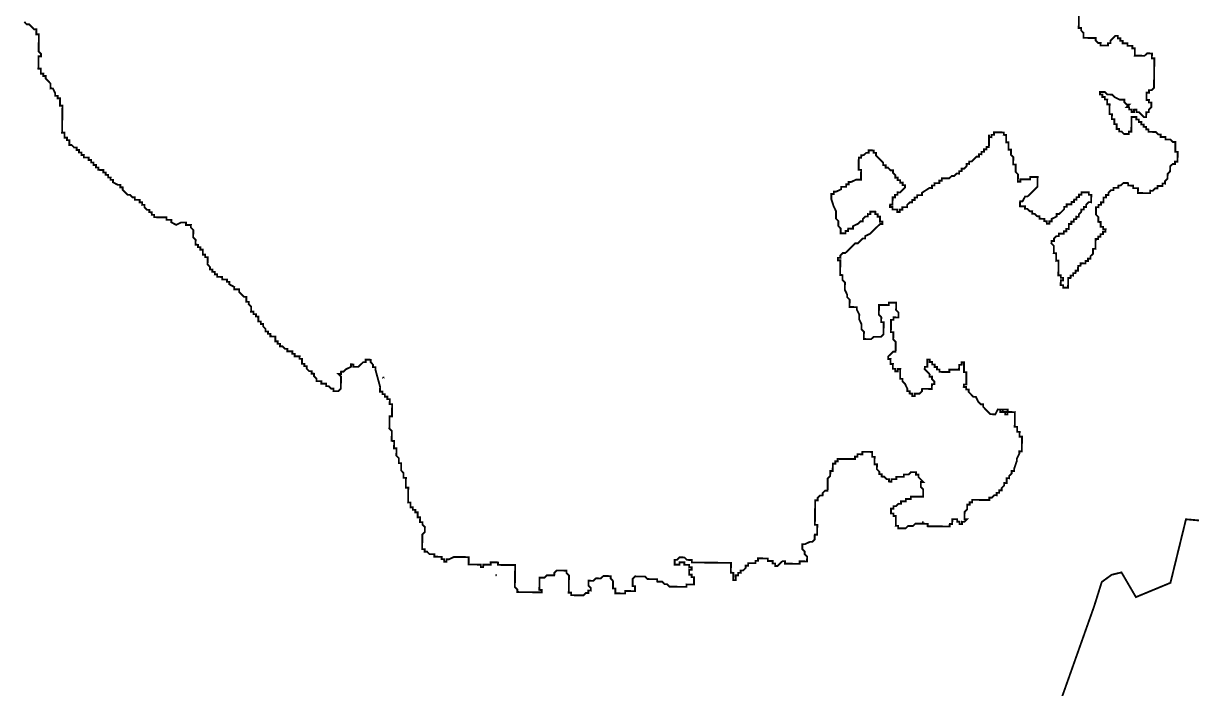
# Model space of a CAD drawing. Header units: metres. Extents: x 257673 to 289848, y 2129691 to 2228029.
# Drawn here: x 268855 to 270750, y 2142571 to 2143651 of the extents above; entities that cross this region are included whole.
import ezdxf

# ---------------------------------------------------------------- set-up
doc = ezdxf.new("R2010")
doc.units = ezdxf.units.M
doc.header["$MEASUREMENT"] = 0
doc.layers.add('HAZARDS LINE', color=1, linetype='Continuous')

msp = doc.modelspace()

# ---------------------------------------------------------------- linework, layer by layer
at = {"layer": 'HAZARDS LINE', "lineweight": 18}
for points in [[(268856.6, 2143653.5, 2.98, 2.98, 0), (268860.5, 2143649.5, 2.98, 2.98, 0), (268864.5, 2143649.5, 2.98, 2.98, 0), (268872.4, 2143641.4, 2.98, 2.98, 0), (268876.3, 2143641.4, 2.98, 2.98, 0), (268876.2, 2143633.4, 2.98, 2.98, 0), (268880.2, 2143633.3, 2.98, 2.98, 0), (268879.9, 2143605.5, 2.98, 2.98, 0), (268883.8, 2143601.5, 2.98, 2.98, 0), (268883.7, 2143597.5, 2.98, 2.98, 0), (268879.8, 2143597.5, 2.98, 2.98, 0), (268879.5, 2143577.7, 2.98, 2.98, 0), (268883.5, 2143577.6, 2.98, 2.98, 0), (268883.4, 2143569.6, 2.98, 2.98, 0), (268887.4, 2143569.6, 2.98, 2.98, 0), (268887.3, 2143565.6, 2.98, 2.98, 0), (268891.3, 2143565.6, 2.98, 2.98, 0), (268891.2, 2143561.6, 2.98, 2.98, 0), (268895.2, 2143557.6, 2.98, 2.98, 0), (268899.1, 2143553.5, 2.98, 2.98, 0), (268899, 2143545.6, 2.98, 2.98, 0), (268903, 2143545.5, 2.98, 2.98, 0), (268906.8, 2143537.5, 2.98, 2.98, 0), (268906.8, 2143533.5, 2.98, 2.98, 0), (268910.8, 2143533.5, 2.98, 2.98, 0), (268910.7, 2143529.5, 2.98, 2.98, 0), (268914.7, 2143529.5, 2.98, 2.98, 0), (268914.5, 2143517.5, 2.98, 2.98, 0), (268918.5, 2143517.5, 2.98, 2.98, 0), (268917.9, 2143473.7, 2.98, 2.98, 0), (268921.9, 2143473.7, 2.98, 2.98, 0), (268921.8, 2143465.7, 2.98, 2.98, 0), (268925.8, 2143465.7, 2.98, 2.98, 0), (268925.8, 2143461.7, 2.98, 2.98, 0), (268929.7, 2143461.6, 2.98, 2.98, 0), (268929.6, 2143453.7, 2.98, 2.98, 0), (268933.6, 2143453.6, 2.98, 2.98, 0), (268937.5, 2143449.6, 2.98, 2.98, 0), (268941.5, 2143449.5, 2.98, 2.98, 0), (268941.5, 2143445.6, 2.98, 2.98, 0), (268945.4, 2143445.5, 2.98, 2.98, 0), (268945.4, 2143441.5, 2.98, 2.98, 0), (268949.4, 2143441.5, 2.98, 2.98, 0), (268949.3, 2143437.5, 2.98, 2.98, 0), (268953.3, 2143437.4, 2.98, 2.98, 0), (268953.2, 2143433.5, 2.98, 2.98, 0), (268961.2, 2143433.4, 2.98, 2.98, 0), (268961.1, 2143429.4, 2.98, 2.98, 0), (268965.1, 2143429.3, 2.98, 2.98, 0), (268965.1, 2143425.4, 2.98, 2.98, 0), (268969, 2143425.3, 2.98, 2.98, 0), (268969, 2143421.3, 2.98, 2.98, 0), (268973, 2143421.3, 2.98, 2.98, 0), (268972.9, 2143417.3, 2.98, 2.98, 0), (268976.9, 2143417.3, 2.98, 2.98, 0), (268976.8, 2143413.3, 2.98, 2.98, 0), (268984.8, 2143413.2, 2.98, 2.98, 0), (268984.8, 2143409.2, 2.98, 2.98, 0), (268988.7, 2143409.1, 2.98, 2.98, 0), (268988.7, 2143405.2, 2.98, 2.98, 0), (268992.7, 2143405.1, 2.98, 2.98, 0), (268992.6, 2143401.1, 2.98, 2.98, 0), (268996.6, 2143401.1, 2.98, 2.98, 0), (268996.5, 2143397.1, 2.98, 2.98, 0), (269000.5, 2143397.1, 2.98, 2.98, 0), (269000.5, 2143393.1, 2.98, 2.98, 0), (269008.4, 2143389, 2.98, 2.98, 0), (269012.3, 2143388.9, 2.98, 2.98, 0), (269012.3, 2143385, 2.98, 2.98, 0), (269016.3, 2143384.9, 2.98, 2.98, 0), (269016.2, 2143380.9, 2.98, 2.98, 0), (269020.1, 2143376.9, 2.98, 2.98, 0), (269024.1, 2143372.9, 2.98, 2.98, 0), (269028, 2143372.8, 2.98, 2.98, 0), (269032, 2143368.8, 2.98, 2.98, 0), (269036, 2143368.8, 2.98, 2.98, 0), (269035.9, 2143364.8, 2.98, 2.98, 0), (269043.9, 2143364.7, 2.98, 2.98, 0), (269043.8, 2143360.7, 2.98, 2.98, 0), (269047.8, 2143360.6, 2.98, 2.98, 0), (269047.7, 2143356.7, 2.98, 2.98, 0), (269051.7, 2143356.6, 2.98, 2.98, 0), (269051.7, 2143352.6, 2.98, 2.98, 0), (269055.6, 2143348.6, 2.98, 2.98, 0), (269059.6, 2143348.6, 2.98, 2.98, 0), (269059.5, 2143344.6, 2.98, 2.98, 0), (269063.5, 2143344.5, 2.98, 2.98, 0), (269063.4, 2143340.5, 2.98, 2.98, 0), (269067.4, 2143340.5, 2.98, 2.98, 0), (269067.4, 2143336.5, 2.98, 2.98, 0), (269087.3, 2143336.3, 2.98, 2.98, 0), (269087.2, 2143332.3, 2.98, 2.98, 0), (269095.2, 2143332.2, 2.98, 2.98, 0), (269095.1, 2143328.2, 2.98, 2.98, 0), (269103, 2143324.1, 2.98, 2.98, 0), (269111, 2143328, 2.98, 2.98, 0), (269119, 2143327.9, 2.98, 2.98, 0), (269118.9, 2143323.9, 2.98, 2.98, 0), (269126.9, 2143323.8, 2.98, 2.98, 0), (269126.8, 2143319.8, 2.98, 2.98, 0), (269130.8, 2143315.8, 2.98, 2.98, 0), (269130.6, 2143303.9, 2.98, 2.98, 0), (269134.5, 2143299.8, 2.98, 2.98, 0), (269134.4, 2143291.9, 2.98, 2.98, 0), (269138.4, 2143291.8, 2.98, 2.98, 0), (269138.3, 2143287.9, 2.98, 2.98, 0), (269142.3, 2143287.8, 2.98, 2.98, 0), (269142.3, 2143283.8, 2.98, 2.98, 0), (269146.3, 2143283.8, 2.98, 2.98, 0), (269146.2, 2143275.8, 2.98, 2.98, 0), (269150.1, 2143275.8, 2.98, 2.98, 0), (269150.1, 2143271.8, 2.98, 2.98, 0), (269154.1, 2143271.7, 2.98, 2.98, 0), (269153.9, 2143259.8, 2.98, 2.98, 0), (269157.8, 2143255.8, 2.98, 2.98, 0), (269157.8, 2143251.8, 2.98, 2.98, 0), (269161.8, 2143251.8, 2.98, 2.98, 0), (269161.7, 2143247.8, 2.98, 2.98, 0), (269165.7, 2143247.7, 2.98, 2.98, 0), (269165.6, 2143243.7, 2.98, 2.98, 0), (269169.6, 2143243.7, 2.98, 2.98, 0), (269169.6, 2143239.7, 2.98, 2.98, 0), (269177.5, 2143239.6, 2.98, 2.98, 0), (269177.5, 2143235.6, 2.98, 2.98, 0), (269185.4, 2143235.5, 2.98, 2.98, 0), (269185.4, 2143231.6, 2.98, 2.98, 0), (269189.3, 2143231.5, 2.98, 2.98, 0), (269189.3, 2143227.5, 2.98, 2.98, 0), (269197.2, 2143223.4, 2.98, 2.98, 0), (269197.1, 2143219.5, 2.98, 2.98, 0), (269205.1, 2143219.4, 2.98, 2.98, 0), (269205.1, 2143215.4, 2.98, 2.98, 0), (269209, 2143211.4, 2.98, 2.98, 0), (269212.9, 2143207.3, 2.98, 2.98, 0), (269216.9, 2143207.3, 2.98, 2.98, 0), (269216.8, 2143199.3, 2.98, 2.98, 0), (269220.8, 2143199.3, 2.98, 2.98, 0), (269220.7, 2143195.3, 2.98, 2.98, 0), (269224.6, 2143191.3, 2.98, 2.98, 0), (269224.5, 2143183.3, 2.98, 2.98, 0), (269228.5, 2143183.3, 2.98, 2.98, 0), (269228.5, 2143179.3, 2.98, 2.98, 0), (269232.4, 2143179.2, 2.98, 2.98, 0), (269232.4, 2143175.3, 2.98, 2.98, 0), (269236.4, 2143175.2, 2.98, 2.98, 0), (269236.3, 2143167.2, 2.98, 2.98, 0), (269240.2, 2143167.2, 2.98, 2.98, 0), (269240.2, 2143163.2, 2.98, 2.98, 0), (269244.2, 2143163.2, 2.98, 2.98, 0), (269244.1, 2143159.2, 2.98, 2.98, 0), (269248, 2143155.2, 2.98, 2.98, 0), (269248, 2143151.2, 2.98, 2.98, 0), (269252, 2143151.1, 2.98, 2.98, 0), (269251.9, 2143147.2, 2.98, 2.98, 0), (269255.9, 2143147.1, 2.98, 2.98, 0), (269255.8, 2143143.1, 2.98, 2.98, 0), (269263.8, 2143143, 2.98, 2.98, 0), (269263.7, 2143135.1, 2.98, 2.98, 0), (269267.7, 2143135, 2.98, 2.98, 0), (269267.6, 2143131, 2.98, 2.98, 0), (269271.6, 2143131, 2.98, 2.98, 0), (269271.5, 2143127, 2.98, 2.98, 0), (269275.5, 2143127, 2.98, 2.98, 0), (269279.5, 2143122.9, 2.98, 2.98, 0), (269283.4, 2143122.9, 2.98, 2.98, 0), (269283.4, 2143118.9, 2.98, 2.98, 0), (269291.3, 2143118.8, 2.98, 2.98, 0), (269291.3, 2143114.8, 2.98, 2.98, 0), (269295.3, 2143114.8, 2.98, 2.98, 0), (269295.2, 2143110.8, 2.98, 2.98, 0), (269303.2, 2143110.7, 2.98, 2.98, 0), (269303.1, 2143106.7, 2.98, 2.98, 0), (269307.1, 2143106.7, 2.98, 2.98, 0), (269307, 2143098.7, 2.98, 2.98, 0), (269311, 2143098.6, 2.98, 2.98, 0), (269310.9, 2143094.7, 2.98, 2.98, 0), (269314.9, 2143094.6, 2.98, 2.98, 0), (269314.8, 2143090.6, 2.98, 2.98, 0), (269318.8, 2143086.6, 2.98, 2.98, 0), (269322.7, 2143086.6, 2.98, 2.98, 0), (269322.7, 2143082.6, 2.98, 2.98, 0), (269326.7, 2143082.5, 2.98, 2.98, 0), (269326.6, 2143078.6, 2.98, 2.98, 0), (269330.5, 2143074.5, 2.98, 2.98, 0), (269330.5, 2143070.5, 2.98, 2.98, 0), (269338.5, 2143070.4, 2.98, 2.98, 0), (269338.4, 2143066.5, 2.98, 2.98, 0), (269346.4, 2143066.4, 2.98, 2.98, 0), (269346.3, 2143062.4, 2.98, 2.98, 0), (269350.3, 2143062.3, 2.98, 2.98, 0), (269354.2, 2143058.3, 2.98, 2.98, 0), (269358.2, 2143058.3, 2.98, 2.98, 0), (269358.1, 2143054.3, 2.98, 2.98, 0), (269366.1, 2143054.2, 2.98, 2.98, 0), (269370.1, 2143058.1, 2.98, 2.98, 0), (269370.4, 2143078, 2.98, 2.98, 0), (269366.4, 2143082, 2.98, 2.98, 0), (269370.4, 2143082, 2.98, 2.98, 0), (269370.5, 2143086, 2.98, 2.98, 0), (269374.5, 2143085.9, 2.98, 2.98, 0), (269378.5, 2143089.8, 2.98, 2.98, 0), (269386.5, 2143093.7, 2.98, 2.98, 0), (269386.5, 2143097.7, 2.98, 2.98, 0), (269390.5, 2143097.6, 2.98, 2.98, 0), (269390.5, 2143093.7, 2.98, 2.98, 0), (269398.4, 2143093.6, 2.98, 2.98, 0), (269406.5, 2143101.4, 2.98, 2.98, 0), (269410.5, 2143101.4, 2.98, 2.98, 0), (269410.5, 2143105.3, 2.98, 2.98, 0), (269418.5, 2143105.2, 2.98, 2.98, 0), (269418.4, 2143101.3, 2.98, 2.98, 0), (269422.3, 2143097.2, 2.98, 2.98, 0), (269422.3, 2143093.2, 2.98, 2.98, 0), (269426.3, 2143093.2, 2.98, 2.98, 0), (269426.2, 2143089.2, 2.98, 2.98, 0), (269433.8, 2143061.3, 2.98, 2.98, 0), (269433.7, 2143053.3, 2.98, 2.98, 0), (269437.7, 2143053.3, 2.98, 2.98, 0), (269437.6, 2143049.3, 2.98, 2.98, 0), (269441.6, 2143049.2, 2.98, 2.98, 0), (269441.6, 2143045.3, 2.98, 2.98, 0), (269445.5, 2143045.2, 2.98, 2.98, 0), (269445.5, 2143041.2, 2.98, 2.98, 0), (269449.5, 2143041.2, 2.98, 2.98, 0), (269449.4, 2143033.2, 2.98, 2.98, 0), (269453.3, 2143033.2, 2.98, 2.98, 0), (269453.1, 2143013.3, 2.98, 2.98, 0), (269449.1, 2143013.3, 2.98, 2.98, 0), (269448.9, 2142993.4, 2.98, 2.98, 0), (269452.8, 2142989.4, 2.98, 2.98, 0), (269452.6, 2142973.5, 2.98, 2.98, 0), (269456.6, 2142973.4, 2.98, 2.98, 0), (269456.4, 2142961.5, 2.98, 2.98, 0), (269460.4, 2142961.5, 2.98, 2.98, 0), (269460.2, 2142949.5, 2.98, 2.98, 0), (269464.2, 2142945.5, 2.98, 2.98, 0), (269464.1, 2142937.5, 2.98, 2.98, 0), (269468, 2142937.5, 2.98, 2.98, 0), (269467.9, 2142925.6, 2.98, 2.98, 0), (269471.8, 2142921.5, 2.98, 2.98, 0), (269471.7, 2142913.6, 2.98, 2.98, 0), (269475.7, 2142913.5, 2.98, 2.98, 0), (269475.5, 2142897.6, 2.98, 2.98, 0), (269479.5, 2142897.6, 2.98, 2.98, 0), (269479.2, 2142873.7, 2.98, 2.98, 0), (269483.1, 2142873.6, 2.98, 2.98, 0), (269483, 2142865.7, 2.98, 2.98, 0), (269487, 2142865.6, 2.98, 2.98, 0), (269487, 2142861.6, 2.98, 2.98, 0), (269490.9, 2142861.6, 2.98, 2.98, 0), (269490.9, 2142857.6, 2.98, 2.98, 0), (269494.9, 2142857.6, 2.98, 2.98, 0), (269494.8, 2142849.6, 2.98, 2.98, 0), (269498.7, 2142849.6, 2.98, 2.98, 0), (269498.6, 2142841.6, 2.98, 2.98, 0), (269502.6, 2142841.6, 2.98, 2.98, 0), (269502.6, 2142837.6, 2.98, 2.98, 0), (269506.5, 2142833.5, 2.98, 2.98, 0), (269506.4, 2142825.6, 2.98, 2.98, 0), (269502.4, 2142821.7, 2.98, 2.98, 0), (269502, 2142797.8, 2.98, 2.98, 0), (269506, 2142797.7, 2.98, 2.98, 0), (269506, 2142793.8, 2.98, 2.98, 0), (269510, 2142793.7, 2.98, 2.98, 0), (269513.9, 2142789.7, 2.98, 2.98, 0), (269521.8, 2142789.6, 2.98, 2.98, 0), (269521.8, 2142785.6, 2.98, 2.98, 0), (269533.7, 2142785.4, 2.98, 2.98, 0), (269533.7, 2142781.5, 2.98, 2.98, 0), (269537.6, 2142781.4, 2.98, 2.98, 0), (269537.6, 2142777.4, 2.98, 2.98, 0), (269541.6, 2142777.4, 2.98, 2.98, 0), (269541.6, 2142781.4, 2.98, 2.98, 0), (269545.6, 2142781.3, 2.98, 2.98, 0), (269553.6, 2142785.2, 2.98, 2.98, 0), (269577.5, 2142784.9, 2.98, 2.98, 0), (269577.3, 2142773, 2.98, 2.98, 0), (269597.2, 2142772.7, 2.98, 2.98, 0), (269597.2, 2142768.7, 2.98, 2.98, 0), (269601.1, 2142768.7, 2.98, 2.98, 0), (269601.2, 2142772.6, 2.98, 2.98, 0), (269613.1, 2142772.5, 2.98, 2.98, 0), (269613.2, 2142776.5, 2.98, 2.98, 0), (269625.1, 2142776.3, 2.98, 2.98, 0), (269625, 2142772.3, 2.98, 2.98, 0), (269652.9, 2142772, 2.98, 2.98, 0), (269652.4, 2142736.2, 2.98, 2.98, 0), (269656.4, 2142732.2, 2.98, 2.98, 0), (269656.3, 2142728.2, 2.98, 2.98, 0), (269696.1, 2142727.7, 2.98, 2.98, 0), (269696.1, 2142731.6, 2.98, 2.98, 0), (269692.2, 2142731.7, 2.98, 2.98, 0), (269692.4, 2142751.6, 2.98, 2.98, 0), (269700.4, 2142751.5, 2.98, 2.98, 0), (269704.4, 2142755.4, 2.98, 2.98, 0), (269716.3, 2142755.3, 2.98, 2.98, 0), (269716.4, 2142759.2, 2.98, 2.98, 0), (269720.4, 2142763.2, 2.98, 2.98, 0), (269736.3, 2142763, 2.98, 2.98, 0), (269736.3, 2142759, 2.98, 2.98, 0), (269740.2, 2142755, 2.98, 2.98, 0), (269739.8, 2142727.1, 2.98, 2.98, 0), (269743.8, 2142727.1, 2.98, 2.98, 0), (269743.8, 2142723.1, 2.98, 2.98, 0), (269763.6, 2142722.8, 2.98, 2.98, 0), (269767.7, 2142726.8, 2.98, 2.98, 0), (269771.7, 2142726.7, 2.98, 2.98, 0), (269771.7, 2142730.7, 2.98, 2.98, 0), (269775.7, 2142730.6, 2.98, 2.98, 0), (269775.7, 2142734.6, 2.98, 2.98, 0), (269771.8, 2142738.6, 2.98, 2.98, 0), (269771.9, 2142746.6, 2.98, 2.98, 0), (269779.9, 2142746.5, 2.98, 2.98, 0), (269783.9, 2142750.4, 2.98, 2.98, 0), (269791.8, 2142750.3, 2.98, 2.98, 0), (269795.9, 2142754.2, 2.98, 2.98, 0), (269807.8, 2142754.1, 2.98, 2.98, 0), (269807.8, 2142750.1, 2.98, 2.98, 0), (269811.7, 2142746.1, 2.98, 2.98, 0), (269811.5, 2142734.1, 2.98, 2.98, 0), (269815.5, 2142734.1, 2.98, 2.98, 0), (269815.4, 2142726.1, 2.98, 2.98, 0), (269831.3, 2142725.9, 2.98, 2.98, 0), (269831.4, 2142729.9, 2.98, 2.98, 0), (269847.3, 2142729.7, 2.98, 2.98, 0), (269847.4, 2142737.7, 2.98, 2.98, 0), (269843.4, 2142737.7, 2.98, 2.98, 0), (269843.6, 2142749.7, 2.98, 2.98, 0), (269847.6, 2142753.6, 2.98, 2.98, 0), (269863.5, 2142753.4, 2.98, 2.98, 0), (269867.4, 2142749.3, 2.98, 2.98, 0), (269883.3, 2142749.1, 2.98, 2.98, 0), (269883.3, 2142745.2, 2.98, 2.98, 0), (269891.2, 2142745.1, 2.98, 2.98, 0), (269895.2, 2142741, 2.98, 2.98, 0), (269899.1, 2142741, 2.98, 2.98, 0), (269903.1, 2142737, 2.98, 2.98, 0), (269930.9, 2142736.6, 2.98, 2.98, 0), (269931, 2142740.6, 2.98, 2.98, 0), (269942.9, 2142740.4, 2.98, 2.98, 0), (269943, 2142752.4, 2.98, 2.98, 0), (269939.1, 2142752.4, 2.98, 2.98, 0), (269939.1, 2142756.4, 2.98, 2.98, 0), (269935.1, 2142756.4, 2.98, 2.98, 0), (269935.2, 2142764.4, 2.98, 2.98, 0), (269939.2, 2142764.3, 2.98, 2.98, 0), (269939.3, 2142768.3, 2.98, 2.98, 0), (269935.3, 2142768.4, 2.98, 2.98, 0), (269935.3, 2142772.4, 2.98, 2.98, 0), (269927.4, 2142772.5, 2.98, 2.98, 0), (269927.4, 2142776.4, 2.98, 2.98, 0), (269919.5, 2142776.5, 2.98, 2.98, 0), (269919.4, 2142772.6, 2.98, 2.98, 0), (269911.5, 2142772.7, 2.98, 2.98, 0), (269911.6, 2142780.6, 2.98, 2.98, 0), (269915.6, 2142780.6, 2.98, 2.98, 0), (269919.6, 2142784.5, 2.98, 2.98, 0), (269927.5, 2142784.4, 2.98, 2.98, 0), (269931.5, 2142780.4, 2.98, 2.98, 0), (269939.4, 2142780.3, 2.98, 2.98, 0), (269939.4, 2142776.3, 2.98, 2.98, 0), (270003, 2142775.5, 2.98, 2.98, 0), (270002.8, 2142759.6, 2.98, 2.98, 0), (270006.8, 2142759.5, 2.98, 2.98, 0), (270006.6, 2142747.6, 2.98, 2.98, 0), (270010.6, 2142747.5, 2.98, 2.98, 0), (270010.7, 2142755.5, 2.98, 2.98, 0), (270014.7, 2142755.4, 2.98, 2.98, 0), (270014.7, 2142759.4, 2.98, 2.98, 0), (270018.7, 2142759.3, 2.98, 2.98, 0), (270018.8, 2142763.3, 2.98, 2.98, 0), (270022.8, 2142763.3, 2.98, 2.98, 0), (270026.8, 2142767.2, 2.98, 2.98, 0), (270026.8, 2142771.2, 2.98, 2.98, 0), (270030.8, 2142771.1, 2.98, 2.98, 0), (270030.9, 2142775.1, 2.98, 2.98, 0), (270042.8, 2142775, 2.98, 2.98, 0), (270042.8, 2142778.9, 2.98, 2.98, 0), (270046.8, 2142778.9, 2.98, 2.98, 0), (270046.9, 2142782.9, 2.98, 2.98, 0), (270062.8, 2142782.7, 2.98, 2.98, 0), (270062.7, 2142778.7, 2.98, 2.98, 0), (270070.7, 2142778.6, 2.98, 2.98, 0), (270070.6, 2142774.6, 2.98, 2.98, 0), (270074.6, 2142774.5, 2.98, 2.98, 0), (270074.6, 2142770.6, 2.98, 2.98, 0), (270078.5, 2142770.5, 2.98, 2.98, 0), (270086.6, 2142778.4, 2.98, 2.98, 0), (270090.6, 2142778.3, 2.98, 2.98, 0), (270090.5, 2142774.3, 2.98, 2.98, 0), (270114.4, 2142774, 2.98, 2.98, 0), (270114.4, 2142778, 2.98, 2.98, 0), (270126.4, 2142777.9, 2.98, 2.98, 0), (270126.5, 2142785.8, 2.98, 2.98, 0), (270122.5, 2142789.8, 2.98, 2.98, 0), (270122.6, 2142793.8, 2.98, 2.98, 0), (270118.7, 2142797.9, 2.98, 2.98, 0), (270118.8, 2142805.8, 2.98, 2.98, 0), (270122.7, 2142805.8, 2.98, 2.98, 0), (270130.8, 2142809.6, 2.98, 2.98, 0), (270134.7, 2142809.6, 2.98, 2.98, 0), (270138.8, 2142813.5, 2.98, 2.98, 0), (270138.9, 2142821.5, 2.98, 2.98, 0), (270142.8, 2142821.4, 2.98, 2.98, 0), (270143, 2142837.3, 2.98, 2.98, 0), (270139.1, 2142837.4, 2.98, 2.98, 0), (270139.6, 2142877.2, 2.98, 2.98, 0), (270143.6, 2142877.1, 2.98, 2.98, 0), (270143.6, 2142881.1, 2.98, 2.98, 0), (270147.6, 2142885, 2.98, 2.98, 0), (270151.6, 2142885, 2.98, 2.98, 0), (270151.7, 2142888.9, 2.98, 2.98, 0), (270155.7, 2142892.9, 2.98, 2.98, 0), (270159.7, 2142892.8, 2.98, 2.98, 0), (270159.9, 2142912.7, 2.98, 2.98, 0), (270164, 2142916.6, 2.98, 2.98, 0), (270164.1, 2142924.6, 2.98, 2.98, 0), (270168, 2142924.5, 2.98, 2.98, 0), (270168.2, 2142936.5, 2.98, 2.98, 0), (270172.2, 2142936.4, 2.98, 2.98, 0), (270172.2, 2142940.4, 2.98, 2.98, 0), (270176.2, 2142940.4, 2.98, 2.98, 0), (270176.2, 2142944.3, 2.98, 2.98, 0), (270204.1, 2142944, 2.98, 2.98, 0), (270204.1, 2142948, 2.98, 2.98, 0), (270208.1, 2142947.9, 2.98, 2.98, 0), (270208.2, 2142951.9, 2.98, 2.98, 0), (270216.1, 2142951.8, 2.98, 2.98, 0), (270216.2, 2142955.8, 2.98, 2.98, 0), (270232.1, 2142955.6, 2.98, 2.98, 0), (270232, 2142947.6, 2.98, 2.98, 0), (270236, 2142947.6, 2.98, 2.98, 0), (270235.8, 2142935.6, 2.98, 2.98, 0), (270239.8, 2142935.6, 2.98, 2.98, 0), (270239.7, 2142927.6, 2.98, 2.98, 0), (270243.6, 2142923.6, 2.98, 2.98, 0), (270243.6, 2142919.6, 2.98, 2.98, 0), (270247.5, 2142919.6, 2.98, 2.98, 0), (270247.5, 2142915.6, 2.98, 2.98, 0), (270251.5, 2142915.5, 2.98, 2.98, 0), (270255.4, 2142911.5, 2.98, 2.98, 0), (270259.4, 2142911.4, 2.98, 2.98, 0), (270259.3, 2142907.5, 2.98, 2.98, 0), (270263.3, 2142907.4, 2.98, 2.98, 0), (270263.3, 2142911.4, 2.98, 2.98, 0), (270271.3, 2142911.3, 2.98, 2.98, 0), (270271.3, 2142915.3, 2.98, 2.98, 0), (270283.3, 2142915.1, 2.98, 2.98, 0), (270283.3, 2142919.1, 2.98, 2.98, 0), (270291.3, 2142919, 2.98, 2.98, 0), (270295.3, 2142922.9, 2.98, 2.98, 0), (270303.3, 2142922.8, 2.98, 2.98, 0), (270303.2, 2142918.8, 2.98, 2.98, 0), (270307.2, 2142918.8, 2.98, 2.98, 0), (270307.1, 2142914.8, 2.98, 2.98, 0), (270315, 2142906.8, 2.98, 2.98, 0), (270311, 2142906.8, 2.98, 2.98, 0), (270310.9, 2142898.8, 2.98, 2.98, 0), (270314.8, 2142894.8, 2.98, 2.98, 0), (270314.7, 2142882.9, 2.98, 2.98, 0), (270294.8, 2142883.1, 2.98, 2.98, 0), (270294.8, 2142879.2, 2.98, 2.98, 0), (270286.8, 2142879.3, 2.98, 2.98, 0), (270286.7, 2142875.3, 2.98, 2.98, 0), (270278.8, 2142875.4, 2.98, 2.98, 0), (270278.7, 2142871.4, 2.98, 2.98, 0), (270274.8, 2142871.5, 2.98, 2.98, 0), (270270.7, 2142867.5, 2.98, 2.98, 0), (270266.8, 2142867.6, 2.98, 2.98, 0), (270266.7, 2142863.6, 2.98, 2.98, 0), (270262.7, 2142863.7, 2.98, 2.98, 0), (270262.6, 2142855.7, 2.98, 2.98, 0), (270266.6, 2142855.6, 2.98, 2.98, 0), (270266.6, 2142851.7, 2.98, 2.98, 0), (270270.5, 2142851.6, 2.98, 2.98, 0), (270270.3, 2142835.7, 2.98, 2.98, 0), (270274.3, 2142835.7, 2.98, 2.98, 0), (270274.3, 2142831.7, 2.98, 2.98, 0), (270286.2, 2142831.5, 2.98, 2.98, 0), (270290.2, 2142835.4, 2.98, 2.98, 0), (270298.2, 2142835.3, 2.98, 2.98, 0), (270302.2, 2142839.3, 2.98, 2.98, 0), (270314.1, 2142839.1, 2.98, 2.98, 0), (270314.2, 2142843.1, 2.98, 2.98, 0), (270314.1, 2142839.1, 2.98, 2.98, 0), (270322.1, 2142839, 2.98, 2.98, 0), (270322, 2142835, 2.98, 2.98, 0), (270357.8, 2142834.6, 2.98, 2.98, 0), (270357.9, 2142838.6, 2.98, 2.98, 0), (270361.9, 2142838.5, 2.98, 2.98, 0), (270362, 2142846.5, 2.98, 2.98, 0), (270369.9, 2142846.4, 2.98, 2.98, 0), (270369.9, 2142842.4, 2.98, 2.98, 0), (270373.8, 2142842.3, 2.98, 2.98, 0), (270373.8, 2142838.4, 2.98, 2.98, 0), (270377.8, 2142838.3, 2.98, 2.98, 0), (270377.8, 2142842.3, 2.98, 2.98, 0), (270381.8, 2142842.2, 2.98, 2.98, 0), (270385.8, 2142846.2, 2.98, 2.98, 0), (270381.8, 2142846.2, 2.98, 2.98, 0), (270382, 2142858.1, 2.98, 2.98, 0), (270386, 2142862.1, 2.98, 2.98, 0), (270386.1, 2142870, 2.98, 2.98, 0), (270390.1, 2142870, 2.98, 2.98, 0), (270390.2, 2142874, 2.98, 2.98, 0), (270394.1, 2142873.9, 2.98, 2.98, 0), (270394.2, 2142877.9, 2.98, 2.98, 0), (270422, 2142877.5, 2.98, 2.98, 0), (270422.1, 2142881.5, 2.98, 2.98, 0), (270426.1, 2142881.5, 2.98, 2.98, 0), (270430.1, 2142885.4, 2.98, 2.98, 0), (270434.1, 2142885.3, 2.98, 2.98, 0), (270434.1, 2142889.3, 2.98, 2.98, 0), (270438.1, 2142889.3, 2.98, 2.98, 0), (270438.1, 2142893.2, 2.98, 2.98, 0), (270442.1, 2142893.2, 2.98, 2.98, 0), (270442.2, 2142897.2, 2.98, 2.98, 0), (270446.2, 2142901.1, 2.98, 2.98, 0), (270446.3, 2142905.1, 2.98, 2.98, 0), (270450.2, 2142905, 2.98, 2.98, 0), (270450.3, 2142913, 2.98, 2.98, 0), (270454.3, 2142912.9, 2.98, 2.98, 0), (270454.4, 2142916.9, 2.98, 2.98, 0), (270458.4, 2142920.8, 2.98, 2.98, 0), (270458.4, 2142924.8, 2.98, 2.98, 0), (270462.4, 2142924.8, 2.98, 2.98, 0), (270462.5, 2142928.7, 2.98, 2.98, 0), (270466.6, 2142940.6, 2.98, 2.98, 0), (270466.7, 2142944.6, 2.98, 2.98, 0), (270470.7, 2142952.5, 2.98, 2.98, 0), (270470.8, 2142956.5, 2.98, 2.98, 0), (270474.8, 2142956.4, 2.98, 2.98, 0), (270475.1, 2142980.3, 2.98, 2.98, 0), (270471.1, 2142980.4, 2.98, 2.98, 0), (270471.2, 2142988.3, 2.98, 2.98, 0), (270467.2, 2142988.4, 2.98, 2.98, 0), (270467.3, 2142996.3, 2.98, 2.98, 0), (270463.3, 2142996.4, 2.98, 2.98, 0), (270463.6, 2143020.2, 2.98, 2.98, 0), (270451.7, 2143020.4, 2.98, 2.98, 0), (270451.7, 2143016.4, 2.98, 2.98, 0), (270447.7, 2143016.5, 2.98, 2.98, 0), (270447.7, 2143020.4, 2.98, 2.98, 0), (270439.8, 2143020.5, 2.98, 2.98, 0), (270439.8, 2143024.5, 2.98, 2.98, 0), (270443.8, 2143024.5, 2.98, 2.98, 0), (270443.8, 2143020.5, 2.98, 2.98, 0), (270451.7, 2143020.4, 2.98, 2.98, 0), (270451.8, 2143024.4, 2.98, 2.98, 0), (270435.8, 2143024.6, 2.98, 2.98, 0), (270431.8, 2143016.7, 2.98, 2.98, 0), (270423.8, 2143016.8, 2.98, 2.98, 0), (270419.9, 2143020.8, 2.98, 2.98, 0), (270416, 2143024.8, 2.98, 2.98, 0), (270412, 2143028.9, 2.98, 2.98, 0), (270412.1, 2143032.8, 2.98, 2.98, 0), (270408.1, 2143032.9, 2.98, 2.98, 0), (270404.2, 2143036.9, 2.98, 2.98, 0), (270400.3, 2143044.9, 2.98, 2.98, 0), (270396.3, 2143045, 2.98, 2.98, 0), (270388.5, 2143053, 2.98, 2.98, 0), (270388.5, 2143057, 2.98, 2.98, 0), (270384.5, 2143057.1, 2.98, 2.98, 0), (270384.6, 2143061, 2.98, 2.98, 0), (270380.6, 2143061.1, 2.98, 2.98, 0), (270380.7, 2143065.1, 2.98, 2.98, 0), (270384.7, 2143065, 2.98, 2.98, 0), (270384.9, 2143084.9, 2.98, 2.98, 0), (270380.9, 2143085, 2.98, 2.98, 0), (270381.1, 2143100.9, 2.98, 2.98, 0), (270377.2, 2143100.9, 2.98, 2.98, 0), (270377.1, 2143096.9, 2.98, 2.98, 0), (270373.1, 2143097, 2.98, 2.98, 0), (270373, 2143089, 2.98, 2.98, 0), (270357.1, 2143089.2, 2.98, 2.98, 0), (270357.1, 2143085.3, 2.98, 2.98, 0), (270341.2, 2143085.5, 2.98, 2.98, 0), (270341.2, 2143089.4, 2.98, 2.98, 0), (270337.2, 2143089.5, 2.98, 2.98, 0), (270337.3, 2143093.5, 2.98, 2.98, 0), (270333.3, 2143093.5, 2.98, 2.98, 0), (270333.3, 2143097.5, 2.98, 2.98, 0), (270329.4, 2143097.6, 2.98, 2.98, 0), (270329.4, 2143101.5, 2.98, 2.98, 0), (270325.4, 2143101.6, 2.98, 2.98, 0), (270325.5, 2143105.6, 2.98, 2.98, 0), (270321.5, 2143105.6, 2.98, 2.98, 0), (270321.4, 2143093.7, 2.98, 2.98, 0), (270317.4, 2143093.7, 2.98, 2.98, 0), (270317.3, 2143089.7, 2.98, 2.98, 0), (270321.3, 2143085.7, 2.98, 2.98, 0), (270325.2, 2143081.7, 2.98, 2.98, 0), (270325.1, 2143077.7, 2.98, 2.98, 0), (270329.1, 2143077.7, 2.98, 2.98, 0), (270329.1, 2143073.7, 2.98, 2.98, 0), (270333, 2143069.7, 2.98, 2.98, 0), (270332.9, 2143065.7, 2.98, 2.98, 0), (270329, 2143065.7, 2.98, 2.98, 0), (270328.9, 2143057.8, 2.98, 2.98, 0), (270313, 2143058, 2.98, 2.98, 0), (270312.9, 2143054, 2.98, 2.98, 0), (270308.9, 2143050.1, 2.98, 2.98, 0), (270300.9, 2143050.2, 2.98, 2.98, 0), (270300.9, 2143046.2, 2.98, 2.98, 0), (270296.9, 2143046.2, 2.98, 2.98, 0), (270296.9, 2143050.2, 2.98, 2.98, 0), (270293, 2143050.3, 2.98, 2.98, 0), (270293, 2143054.2, 2.98, 2.98, 0), (270289, 2143054.3, 2.98, 2.98, 0), (270289.1, 2143058.3, 2.98, 2.98, 0), (270285.2, 2143066.3, 2.98, 2.98, 0), (270281.3, 2143070.3, 2.98, 2.98, 0), (270281.3, 2143074.3, 2.98, 2.98, 0), (270277.4, 2143074.3, 2.98, 2.98, 0), (270277.6, 2143090.3, 2.98, 2.98, 0), (270273.6, 2143090.3, 2.98, 2.98, 0), (270273.5, 2143086.3, 2.98, 2.98, 0), (270269.6, 2143086.4, 2.98, 2.98, 0), (270269.6, 2143090.4, 2.98, 2.98, 0), (270265.6, 2143090.4, 2.98, 2.98, 0), (270265.7, 2143098.4, 2.98, 2.98, 0), (270261.8, 2143098.4, 2.98, 2.98, 0), (270261.9, 2143106.4, 2.98, 2.98, 0), (270257.9, 2143106.4, 2.98, 2.98, 0), (270257.9, 2143110.4, 2.98, 2.98, 0), (270262, 2143114.3, 2.98, 2.98, 0), (270266, 2143118.3, 2.98, 2.98, 0), (270270, 2143118.2, 2.98, 2.98, 0), (270270.2, 2143134.1, 2.98, 2.98, 0), (270266.2, 2143138.1, 2.98, 2.98, 0), (270266.4, 2143150.1, 2.98, 2.98, 0), (270262.4, 2143150.1, 2.98, 2.98, 0), (270262.7, 2143170, 2.98, 2.98, 0), (270266.6, 2143170, 2.98, 2.98, 0), (270266.7, 2143174, 2.98, 2.98, 0), (270274.7, 2143173.8, 2.98, 2.98, 0), (270274.8, 2143181.8, 2.98, 2.98, 0), (270270.8, 2143185.8, 2.98, 2.98, 0), (270271, 2143197.8, 2.98, 2.98, 0), (270259, 2143197.9, 2.98, 2.98, 0), (270259, 2143193.9, 2.98, 2.98, 0), (270243.1, 2143194.1, 2.98, 2.98, 0), (270242.9, 2143178.2, 2.98, 2.98, 0), (270246.8, 2143174.2, 2.98, 2.98, 0), (270246.7, 2143166.2, 2.98, 2.98, 0), (270250.7, 2143166.2, 2.98, 2.98, 0), (270250.4, 2143146.3, 2.98, 2.98, 0), (270246.4, 2143142.4, 2.98, 2.98, 0), (270234.5, 2143142.5, 2.98, 2.98, 0), (270230.4, 2143138.6, 2.98, 2.98, 0), (270218.5, 2143138.8, 2.98, 2.98, 0), (270218.7, 2143150.7, 2.98, 2.98, 0), (270214.7, 2143154.7, 2.98, 2.98, 0), (270214.8, 2143162.7, 2.98, 2.98, 0), (270211, 2143170.7, 2.98, 2.98, 0), (270211.1, 2143178.6, 2.98, 2.98, 0), (270207.2, 2143186.6, 2.98, 2.98, 0), (270207.2, 2143190.6, 2.98, 2.98, 0), (270195.3, 2143190.8, 2.98, 2.98, 0), (270195.5, 2143202.7, 2.98, 2.98, 0), (270191.5, 2143206.7, 2.98, 2.98, 0), (270191.6, 2143210.7, 2.98, 2.98, 0), (270187.7, 2143218.7, 2.98, 2.98, 0), (270187.9, 2143230.7, 2.98, 2.98, 0), (270183.9, 2143234.7, 2.98, 2.98, 0), (270184, 2143242.6, 2.98, 2.98, 0), (270180.1, 2143242.7, 2.98, 2.98, 0), (270180.4, 2143266.6, 2.98, 2.98, 0), (270176.4, 2143266.6, 2.98, 2.98, 0), (270176.4, 2143270.6, 2.98, 2.98, 0), (270180.4, 2143270.5, 2.98, 2.98, 0), (270180.5, 2143274.5, 2.98, 2.98, 0), (270184.5, 2143278.5, 2.98, 2.98, 0), (270188.5, 2143278.4, 2.98, 2.98, 0), (270196.5, 2143286.3, 2.98, 2.98, 0), (270200.6, 2143290.2, 2.98, 2.98, 0), (270204.6, 2143294.1, 2.98, 2.98, 0), (270208.6, 2143294.1, 2.98, 2.98, 0), (270212.6, 2143298, 2.98, 2.98, 0), (270216.6, 2143301.9, 2.98, 2.98, 0), (270220.6, 2143301.9, 2.98, 2.98, 0), (270220.6, 2143305.8, 2.98, 2.98, 0), (270228.7, 2143309.7, 2.98, 2.98, 0), (270232.7, 2143313.6, 2.98, 2.98, 0), (270236.7, 2143317.6, 2.98, 2.98, 0), (270240.7, 2143321.5, 2.98, 2.98, 0), (270244.8, 2143325.4, 2.98, 2.98, 0), (270248.7, 2143325.4, 2.98, 2.98, 0), (270248.8, 2143329.4, 2.98, 2.98, 0), (270244.8, 2143329.4, 2.98, 2.98, 0), (270244.9, 2143337.4, 2.98, 2.98, 0), (270240.9, 2143337.4, 2.98, 2.98, 0), (270241, 2143341.4, 2.98, 2.98, 0), (270237, 2143341.4, 2.98, 2.98, 0), (270237.1, 2143345.4, 2.98, 2.98, 0), (270229.1, 2143345.5, 2.98, 2.98, 0), (270229.1, 2143341.5, 2.98, 2.98, 0), (270225.1, 2143341.6, 2.98, 2.98, 0), (270225, 2143337.6, 2.98, 2.98, 0), (270221.1, 2143337.7, 2.98, 2.98, 0), (270217, 2143333.7, 2.98, 2.98, 0), (270217, 2143329.8, 2.98, 2.98, 0), (270213, 2143329.8, 2.98, 2.98, 0), (270209, 2143325.9, 2.98, 2.98, 0), (270201, 2143322, 2.98, 2.98, 0), (270200.9, 2143318, 2.98, 2.98, 0), (270193, 2143318.1, 2.98, 2.98, 0), (270192.9, 2143314.2, 2.98, 2.98, 0), (270188.9, 2143314.2, 2.98, 2.98, 0), (270188.9, 2143310.2, 2.98, 2.98, 0), (270180.9, 2143310.3, 2.98, 2.98, 0), (270181, 2143318.3, 2.98, 2.98, 0), (270177.1, 2143322.3, 2.98, 2.98, 0), (270177.2, 2143330.3, 2.98, 2.98, 0), (270173.3, 2143334.3, 2.98, 2.98, 0), (270173.4, 2143346.2, 2.98, 2.98, 0), (270169.6, 2143354.2, 2.98, 2.98, 0), (270165.7, 2143366.2, 2.98, 2.98, 0), (270165.8, 2143374.2, 2.98, 2.98, 0), (270169.8, 2143374.1, 2.98, 2.98, 0), (270169.9, 2143378.1, 2.98, 2.98, 0), (270173.8, 2143378.1, 2.98, 2.98, 0), (270181.8, 2143381.9, 2.98, 2.98, 0), (270181.9, 2143385.9, 2.98, 2.98, 0), (270189.8, 2143385.8, 2.98, 2.98, 0), (270189.9, 2143389.8, 2.98, 2.98, 0), (270193.9, 2143389.7, 2.98, 2.98, 0), (270193.9, 2143393.7, 2.98, 2.98, 0), (270197.9, 2143393.7, 2.98, 2.98, 0), (270205.9, 2143397.5, 2.98, 2.98, 0), (270213.9, 2143397.4, 2.98, 2.98, 0), (270214.1, 2143413.4, 2.98, 2.98, 0), (270210.1, 2143413.4, 2.98, 2.98, 0), (270210.3, 2143433.3, 2.98, 2.98, 0), (270214.3, 2143433.2, 2.98, 2.98, 0), (270214.4, 2143437.2, 2.98, 2.98, 0), (270218.4, 2143437.2, 2.98, 2.98, 0), (270222.4, 2143441.1, 2.98, 2.98, 0), (270226.4, 2143441, 2.98, 2.98, 0), (270226.4, 2143445, 2.98, 2.98, 0), (270234.4, 2143444.9, 2.98, 2.98, 0), (270234.3, 2143440.9, 2.98, 2.98, 0), (270238.3, 2143440.9, 2.98, 2.98, 0), (270238.2, 2143436.9, 2.98, 2.98, 0), (270242.2, 2143432.9, 2.98, 2.98, 0), (270250, 2143424.8, 2.98, 2.98, 0), (270250, 2143420.9, 2.98, 2.98, 0), (270253.9, 2143420.8, 2.98, 2.98, 0), (270253.9, 2143416.8, 2.98, 2.98, 0), (270257.9, 2143416.8, 2.98, 2.98, 0), (270261.8, 2143412.7, 2.98, 2.98, 0), (270265.8, 2143412.7, 2.98, 2.98, 0), (270265.7, 2143408.7, 2.98, 2.98, 0), (270269.7, 2143404.7, 2.98, 2.98, 0), (270269.6, 2143400.7, 2.98, 2.98, 0), (270273.6, 2143400.7, 2.98, 2.98, 0), (270273.5, 2143396.7, 2.98, 2.98, 0), (270277.5, 2143396.6, 2.98, 2.98, 0), (270277.5, 2143392.6, 2.98, 2.98, 0), (270281.4, 2143392.6, 2.98, 2.98, 0), (270281.4, 2143388.6, 2.98, 2.98, 0), (270285.4, 2143388.6, 2.98, 2.98, 0), (270285.3, 2143384.6, 2.98, 2.98, 0), (270281.3, 2143380.7, 2.98, 2.98, 0), (270277.3, 2143376.7, 2.98, 2.98, 0), (270273.3, 2143376.8, 2.98, 2.98, 0), (270273.2, 2143372.8, 2.98, 2.98, 0), (270269.2, 2143372.9, 2.98, 2.98, 0), (270269.2, 2143368.9, 2.98, 2.98, 0), (270265.2, 2143368.9, 2.98, 2.98, 0), (270265.1, 2143357, 2.98, 2.98, 0), (270261.1, 2143357, 2.98, 2.98, 0), (270261, 2143353.1, 2.98, 2.98, 0), (270265, 2143353, 2.98, 2.98, 0), (270265, 2143349, 2.98, 2.98, 0), (270272.9, 2143348.9, 2.98, 2.98, 0), (270272.9, 2143345, 2.98, 2.98, 0), (270276.8, 2143344.9, 2.98, 2.98, 0), (270276.9, 2143348.9, 2.98, 2.98, 0), (270280.9, 2143348.8, 2.98, 2.98, 0), (270280.9, 2143352.8, 2.98, 2.98, 0), (270288.9, 2143352.7, 2.98, 2.98, 0), (270288.9, 2143356.7, 2.98, 2.98, 0), (270293, 2143360.6, 2.98, 2.98, 0), (270296.9, 2143360.6, 2.98, 2.98, 0), (270297, 2143364.5, 2.98, 2.98, 0), (270301, 2143364.5, 2.98, 2.98, 0), (270301, 2143368.5, 2.98, 2.98, 0), (270305, 2143368.4, 2.98, 2.98, 0), (270305, 2143372.4, 2.98, 2.98, 0), (270313, 2143372.3, 2.98, 2.98, 0), (270313, 2143376.3, 2.98, 2.98, 0), (270325.1, 2143384.1, 2.98, 2.98, 0), (270329.1, 2143384, 2.98, 2.98, 0), (270329.1, 2143388, 2.98, 2.98, 0), (270333.1, 2143388, 2.98, 2.98, 0), (270333.1, 2143391.9, 2.98, 2.98, 0), (270341.1, 2143391.8, 2.98, 2.98, 0), (270341.1, 2143395.8, 2.98, 2.98, 0), (270345.1, 2143395.8, 2.98, 2.98, 0), (270345.2, 2143399.7, 2.98, 2.98, 0), (270357.1, 2143399.6, 2.98, 2.98, 0), (270361.1, 2143403.5, 2.98, 2.98, 0), (270365.1, 2143403.5, 2.98, 2.98, 0), (270369.1, 2143407.4, 2.98, 2.98, 0), (270373.1, 2143407.3, 2.98, 2.98, 0), (270373.2, 2143411.3, 2.98, 2.98, 0), (270377.1, 2143411.3, 2.98, 2.98, 0), (270377.2, 2143415.2, 2.98, 2.98, 0), (270381.2, 2143415.2, 2.98, 2.98, 0), (270385.2, 2143419.1, 2.98, 2.98, 0), (270385.3, 2143423.1, 2.98, 2.98, 0), (270389.2, 2143423, 2.98, 2.98, 0), (270389.3, 2143427, 2.98, 2.98, 0), (270393.3, 2143427, 2.98, 2.98, 0), (270401.3, 2143434.8, 2.98, 2.98, 0), (270405.3, 2143434.8, 2.98, 2.98, 0), (270405.3, 2143438.8, 2.98, 2.98, 0), (270409.3, 2143438.7, 2.98, 2.98, 0), (270409.4, 2143442.7, 2.98, 2.98, 0), (270413.4, 2143442.6, 2.98, 2.98, 0), (270413.4, 2143446.6, 2.98, 2.98, 0), (270417.4, 2143446.6, 2.98, 2.98, 0), (270417.4, 2143450.5, 2.98, 2.98, 0), (270421.4, 2143450.5, 2.98, 2.98, 0), (270421.7, 2143470.4, 2.98, 2.98, 0), (270421.6, 2143466.4, 2.98, 2.98, 0), (270425.6, 2143466.3, 2.98, 2.98, 0), (270425.6, 2143470.3, 2.98, 2.98, 0), (270429.6, 2143470.3, 2.98, 2.98, 0), (270429.7, 2143474.3, 2.98, 2.98, 0), (270445.6, 2143474.1, 2.98, 2.98, 0), (270445.5, 2143470.1, 2.98, 2.98, 0), (270449.5, 2143470, 2.98, 2.98, 0), (270449.4, 2143458.1, 2.98, 2.98, 0), (270453.3, 2143458, 2.98, 2.98, 0), (270453.2, 2143446.1, 2.98, 2.98, 0), (270457.2, 2143446.1, 2.98, 2.98, 0), (270457.1, 2143438.1, 2.98, 2.98, 0), (270461, 2143434.1, 2.98, 2.98, 0), (270460.8, 2143422.1, 2.98, 2.98, 0), (270464.8, 2143422.1, 2.98, 2.98, 0), (270464.7, 2143410.1, 2.98, 2.98, 0), (270468.6, 2143406.1, 2.98, 2.98, 0), (270468.4, 2143394.2, 2.98, 2.98, 0), (270472.4, 2143394.1, 2.98, 2.98, 0), (270472.5, 2143398.1, 2.98, 2.98, 0), (270488.4, 2143397.9, 2.98, 2.98, 0), (270488.4, 2143401.9, 2.98, 2.98, 0), (270500.4, 2143401.7, 2.98, 2.98, 0), (270500.1, 2143385.8, 2.98, 2.98, 0), (270492.1, 2143378, 2.98, 2.98, 0), (270488.1, 2143374, 2.98, 2.98, 0), (270484, 2143370.1, 2.98, 2.98, 0), (270480.1, 2143370.2, 2.98, 2.98, 0), (270476, 2143362.3, 2.98, 2.98, 0), (270472, 2143362.3, 2.98, 2.98, 0), (270471.9, 2143354.3, 2.98, 2.98, 0), (270479.9, 2143354.2, 2.98, 2.98, 0), (270479.8, 2143350.3, 2.98, 2.98, 0), (270483.8, 2143350.2, 2.98, 2.98, 0), (270487.7, 2143346.2, 2.98, 2.98, 0), (270491.7, 2143346.1, 2.98, 2.98, 0), (270491.6, 2143342.2, 2.98, 2.98, 0), (270495.6, 2143342.1, 2.98, 2.98, 0), (270499.5, 2143338.1, 2.98, 2.98, 0), (270503.5, 2143338, 2.98, 2.98, 0), (270503.5, 2143334.1, 2.98, 2.98, 0), (270511.4, 2143333.9, 2.98, 2.98, 0), (270511.4, 2143330, 2.98, 2.98, 0), (270515.3, 2143329.9, 2.98, 2.98, 0), (270515.3, 2143325.9, 2.98, 2.98, 0), (270519.3, 2143325.9, 2.98, 2.98, 0), (270519.3, 2143329.9, 2.98, 2.98, 0), (270523.3, 2143329.8, 2.98, 2.98, 0), (270523.3, 2143333.8, 2.98, 2.98, 0), (270531.4, 2143337.7, 2.98, 2.98, 0), (270531.4, 2143341.7, 2.98, 2.98, 0), (270535.4, 2143341.6, 2.98, 2.98, 0), (270539.4, 2143345.5, 2.98, 2.98, 0), (270543.4, 2143349.5, 2.98, 2.98, 0), (270543.5, 2143353.4, 2.98, 2.98, 0), (270547.5, 2143353.4, 2.98, 2.98, 0), (270547.5, 2143357.4, 2.98, 2.98, 0), (270555.5, 2143357.3, 2.98, 2.98, 0), (270555.5, 2143361.2, 2.98, 2.98, 0), (270559.5, 2143361.2, 2.98, 2.98, 0), (270559.6, 2143365.2, 2.98, 2.98, 0), (270563.5, 2143365.1, 2.98, 2.98, 0), (270563.6, 2143369.1, 2.98, 2.98, 0), (270567.6, 2143369, 2.98, 2.98, 0), (270567.6, 2143373, 2.98, 2.98, 0), (270571.6, 2143373, 2.98, 2.98, 0), (270571.6, 2143376.9, 2.98, 2.98, 0), (270583.6, 2143376.8, 2.98, 2.98, 0), (270583.5, 2143372.8, 2.98, 2.98, 0), (270587.5, 2143372.8, 2.98, 2.98, 0), (270587.3, 2143360.8, 2.98, 2.98, 0), (270583.4, 2143360.9, 2.98, 2.98, 0), (270579.3, 2143357, 2.98, 2.98, 0), (270579.3, 2143353, 2.98, 2.98, 0), (270575.3, 2143353, 2.98, 2.98, 0), (270575.3, 2143349, 2.98, 2.98, 0), (270571.3, 2143349.1, 2.98, 2.98, 0), (270571.2, 2143345.1, 2.98, 2.98, 0), (270567.2, 2143341.2, 2.98, 2.98, 0), (270567.2, 2143337.2, 2.98, 2.98, 0), (270563.2, 2143337.3, 2.98, 2.98, 0), (270563.1, 2143333.3, 2.98, 2.98, 0), (270559.1, 2143333.3, 2.98, 2.98, 0), (270559.1, 2143329.4, 2.98, 2.98, 0), (270555.1, 2143329.4, 2.98, 2.98, 0), (270555.1, 2143325.4, 2.98, 2.98, 0), (270551.1, 2143325.5, 2.98, 2.98, 0), (270551, 2143317.5, 2.98, 2.98, 0), (270547, 2143317.6, 2.98, 2.98, 0), (270547, 2143313.6, 2.98, 2.98, 0), (270543, 2143313.7, 2.98, 2.98, 0), (270542.9, 2143309.7, 2.98, 2.98, 0), (270535, 2143309.8, 2.98, 2.98, 0), (270534.9, 2143305.8, 2.98, 2.98, 0), (270530.9, 2143305.8, 2.98, 2.98, 0), (270526.9, 2143301.9, 2.98, 2.98, 0), (270526.9, 2143297.9, 2.98, 2.98, 0), (270522.9, 2143298, 2.98, 2.98, 0), (270522.8, 2143294, 2.98, 2.98, 0), (270526.8, 2143290, 2.98, 2.98, 0), (270526.6, 2143278.1, 2.98, 2.98, 0), (270530.6, 2143278, 2.98, 2.98, 0), (270530.4, 2143266.1, 2.98, 2.98, 0), (270534.4, 2143266, 2.98, 2.98, 0), (270534.1, 2143242.1, 2.98, 2.98, 0), (270538.1, 2143242.1, 2.98, 2.98, 0), (270538, 2143238.1, 2.98, 2.98, 0), (270542, 2143238.1, 2.98, 2.98, 0), (270542, 2143234.1, 2.98, 2.98, 0), (270538, 2143234.1, 2.98, 2.98, 0), (270537.9, 2143226.2, 2.98, 2.98, 0), (270541.9, 2143226.1, 2.98, 2.98, 0), (270541.8, 2143222.2, 2.98, 2.98, 0), (270549.8, 2143222.1, 2.98, 2.98, 0), (270550, 2143238, 2.98, 2.98, 0), (270553.9, 2143237.9, 2.98, 2.98, 0), (270554, 2143241.9, 2.98, 2.98, 0), (270558, 2143241.8, 2.98, 2.98, 0), (270558, 2143245.8, 2.98, 2.98, 0), (270562, 2143245.8, 2.98, 2.98, 0), (270562.1, 2143249.7, 2.98, 2.98, 0), (270566, 2143249.7, 2.98, 2.98, 0), (270566.1, 2143257.7, 2.98, 2.98, 0), (270570.1, 2143257.6, 2.98, 2.98, 0), (270570.2, 2143261.6, 2.98, 2.98, 0), (270578.1, 2143261.5, 2.98, 2.98, 0), (270578.2, 2143265.5, 2.98, 2.98, 0), (270582.1, 2143265.4, 2.98, 2.98, 0), (270582.2, 2143269.4, 2.98, 2.98, 0), (270586.2, 2143269.3, 2.98, 2.98, 0), (270586.2, 2143273.3, 2.98, 2.98, 0), (270590.3, 2143277.2, 2.98, 2.98, 0), (270590.4, 2143285.2, 2.98, 2.98, 0), (270594.3, 2143285.1, 2.98, 2.98, 0), (270594.5, 2143301.1, 2.98, 2.98, 0), (270598.5, 2143301, 2.98, 2.98, 0), (270598.6, 2143305, 2.98, 2.98, 0), (270602.5, 2143304.9, 2.98, 2.98, 0), (270602.6, 2143308.9, 2.98, 2.98, 0), (270606.6, 2143308.9, 2.98, 2.98, 0), (270606.6, 2143312.8, 2.98, 2.98, 0), (270610.6, 2143312.8, 2.98, 2.98, 0), (270610.7, 2143316.8, 2.98, 2.98, 0), (270606.7, 2143316.8, 2.98, 2.98, 0), (270606.7, 2143320.8, 2.98, 2.98, 0), (270602.7, 2143320.8, 2.98, 2.98, 0), (270602.8, 2143328.8, 2.98, 2.98, 0), (270598.9, 2143328.9, 2.98, 2.98, 0), (270599, 2143336.8, 2.98, 2.98, 0), (270595, 2143340.8, 2.98, 2.98, 0), (270595.2, 2143352.8, 2.98, 2.98, 0), (270599.2, 2143352.7, 2.98, 2.98, 0), (270599.2, 2143356.7, 2.98, 2.98, 0), (270603.2, 2143356.6, 2.98, 2.98, 0), (270603.3, 2143360.6, 2.98, 2.98, 0), (270607.2, 2143360.6, 2.98, 2.98, 0), (270607.3, 2143368.5, 2.98, 2.98, 0), (270611.3, 2143368.5, 2.98, 2.98, 0), (270611.4, 2143372.5, 2.98, 2.98, 0), (270615.3, 2143372.4, 2.98, 2.98, 0), (270615.4, 2143376.4, 2.98, 2.98, 0), (270619.4, 2143380.3, 2.98, 2.98, 0), (270623.4, 2143380.3, 2.98, 2.98, 0), (270623.5, 2143384.2, 2.98, 2.98, 0), (270631.4, 2143384.1, 2.98, 2.98, 0), (270631.5, 2143388.1, 2.98, 2.98, 0), (270635.4, 2143388.1, 2.98, 2.98, 0), (270639.5, 2143392, 2.98, 2.98, 0), (270647.4, 2143391.9, 2.98, 2.98, 0), (270647.4, 2143387.9, 2.98, 2.98, 0), (270655.3, 2143387.8, 2.98, 2.98, 0), (270655.3, 2143383.8, 2.98, 2.98, 0), (270663.2, 2143383.7, 2.98, 2.98, 0), (270663.1, 2143375.8, 2.98, 2.98, 0), (270683, 2143375.5, 2.98, 2.98, 0), (270683.1, 2143379.5, 2.98, 2.98, 0), (270687, 2143379.4, 2.98, 2.98, 0), (270691.1, 2143383.4, 2.98, 2.98, 0), (270695, 2143383.3, 2.98, 2.98, 0), (270695.1, 2143387.3, 2.98, 2.98, 0), (270703.1, 2143387.2, 2.98, 2.98, 0), (270703.1, 2143391.2, 2.98, 2.98, 0), (270707.1, 2143391.1, 2.98, 2.98, 0), (270707.1, 2143395.1, 2.98, 2.98, 0), (270711.2, 2143399, 2.98, 2.98, 0), (270711.3, 2143407, 2.98, 2.98, 0), (270715.3, 2143410.9, 2.98, 2.98, 0), (270715.4, 2143418.9, 2.98, 2.98, 0), (270719.4, 2143422.8, 2.98, 2.98, 0), (270723.4, 2143422.7, 2.98, 2.98, 0), (270723.4, 2143426.7, 2.98, 2.98, 0), (270727.4, 2143426.7, 2.98, 2.98, 0), (270727.6, 2143442.6, 2.98, 2.98, 0), (270723.7, 2143442.6, 2.98, 2.98, 0), (270723.9, 2143458.6, 2.98, 2.98, 0), (270719.9, 2143458.6, 2.98, 2.98, 0), (270716, 2143462.6, 2.98, 2.98, 0), (270708, 2143462.7, 2.98, 2.98, 0), (270708, 2143466.7, 2.98, 2.98, 0), (270700.1, 2143466.8, 2.98, 2.98, 0), (270700.1, 2143470.8, 2.98, 2.98, 0), (270696.2, 2143470.8, 2.98, 2.98, 0), (270692.2, 2143474.9, 2.98, 2.98, 0), (270680.3, 2143475, 2.98, 2.98, 0), (270680.4, 2143479, 2.98, 2.98, 0), (270676.4, 2143479.1, 2.98, 2.98, 0), (270676.4, 2143483, 2.98, 2.98, 0), (270672.5, 2143483.1, 2.98, 2.98, 0), (270672.5, 2143487.1, 2.98, 2.98, 0), (270668.5, 2143487.1, 2.98, 2.98, 0), (270668.6, 2143491.1, 2.98, 2.98, 0), (270664.6, 2143491.1, 2.98, 2.98, 0), (270664.7, 2143495.1, 2.98, 2.98, 0), (270660.7, 2143495.2, 2.98, 2.98, 0), (270660.7, 2143499.1, 2.98, 2.98, 0), (270652.8, 2143499.3, 2.98, 2.98, 0), (270652.5, 2143475.4, 2.98, 2.98, 0), (270648.5, 2143475.4, 2.98, 2.98, 0), (270648.4, 2143471.5, 2.98, 2.98, 0), (270640.5, 2143471.6, 2.98, 2.98, 0), (270636.6, 2143475.6, 2.98, 2.98, 0), (270632.6, 2143475.6, 2.98, 2.98, 0), (270632.6, 2143479.6, 2.98, 2.98, 0), (270628.7, 2143479.7, 2.98, 2.98, 0), (270628.8, 2143487.6, 2.98, 2.98, 0), (270624.8, 2143487.7, 2.98, 2.98, 0), (270624.9, 2143495.6, 2.98, 2.98, 0), (270620.9, 2143495.7, 2.98, 2.98, 0), (270621, 2143503.6, 2.98, 2.98, 0), (270617, 2143503.7, 2.98, 2.98, 0), (270617.2, 2143519.6, 2.98, 2.98, 0), (270613.2, 2143519.7, 2.98, 2.98, 0), (270613.4, 2143527.6, 2.98, 2.98, 0), (270609.4, 2143527.7, 2.98, 2.98, 0), (270609.4, 2143531.6, 2.98, 2.98, 0), (270605.4, 2143531.7, 2.98, 2.98, 0), (270605.5, 2143535.7, 2.98, 2.98, 0), (270601.5, 2143535.7, 2.98, 2.98, 0), (270601.6, 2143539.7, 2.98, 2.98, 0), (270609.5, 2143539.6, 2.98, 2.98, 0), (270613.5, 2143535.6, 2.98, 2.98, 0), (270621.4, 2143535.5, 2.98, 2.98, 0), (270625.3, 2143531.4, 2.98, 2.98, 0), (270633.2, 2143527.4, 2.98, 2.98, 0), (270641.2, 2143527.3, 2.98, 2.98, 0), (270641.1, 2143523.3, 2.98, 2.98, 0), (270645.1, 2143519.2, 2.98, 2.98, 0), (270649, 2143519.2, 2.98, 2.98, 0), (270645, 2143515.3, 2.98, 2.98, 0), (270649, 2143515.2, 2.98, 2.98, 0), (270648.9, 2143511.2, 2.98, 2.98, 0), (270652.9, 2143511.2, 2.98, 2.98, 0), (270652.9, 2143507.2, 2.98, 2.98, 0), (270656.8, 2143507.2, 2.98, 2.98, 0), (270656.9, 2143511.1, 2.98, 2.98, 0), (270660.9, 2143511.1, 2.98, 2.98, 0), (270660.8, 2143507.1, 2.98, 2.98, 0), (270664.8, 2143507.1, 2.98, 2.98, 0), (270672.7, 2143499, 2.98, 2.98, 0), (270676.6, 2143498.9, 2.98, 2.98, 0), (270676.7, 2143506.9, 2.98, 2.98, 0), (270680.7, 2143506.9, 2.98, 2.98, 0), (270680.8, 2143510.8, 2.98, 2.98, 0), (270684.8, 2143514.8, 2.98, 2.98, 0), (270684.9, 2143522.7, 2.98, 2.98, 0), (270680.9, 2143522.8, 2.98, 2.98, 0), (270681, 2143526.7, 2.98, 2.98, 0), (270677, 2143526.8, 2.98, 2.98, 0), (270677.1, 2143538.7, 2.98, 2.98, 0), (270681.1, 2143538.7, 2.98, 2.98, 0), (270681.2, 2143542.7, 2.98, 2.98, 0), (270685.2, 2143542.6, 2.98, 2.98, 0), (270689.2, 2143546.5, 2.98, 2.98, 0), (270689.8, 2143594.3, 2.98, 2.98, 0), (270685.8, 2143594.3, 2.98, 2.98, 0), (270685.9, 2143602.3, 2.98, 2.98, 0), (270678, 2143602.4, 2.98, 2.98, 0), (270673.9, 2143598.5, 2.98, 2.98, 0), (270658, 2143598.7, 2.98, 2.98, 0), (270658.2, 2143610.6, 2.98, 2.98, 0), (270654.2, 2143610.6, 2.98, 2.98, 0), (270654.2, 2143614.6, 2.98, 2.98, 0), (270646.3, 2143614.7, 2.98, 2.98, 0), (270646.3, 2143618.7, 2.98, 2.98, 0), (270638.4, 2143618.8, 2.98, 2.98, 0), (270638.4, 2143622.8, 2.98, 2.98, 0), (270634.5, 2143622.8, 2.98, 2.98, 0), (270634.5, 2143626.8, 2.98, 2.98, 0), (270630.5, 2143626.9, 2.98, 2.98, 0), (270630.6, 2143630.8, 2.98, 2.98, 0), (270626.6, 2143630.9, 2.98, 2.98, 0), (270622.6, 2143627, 2.98, 2.98, 0), (270618.6, 2143623, 2.98, 2.98, 0), (270618.5, 2143619.1, 2.98, 2.98, 0), (270614.5, 2143619.1, 2.98, 2.98, 0), (270614.5, 2143615.1, 2.98, 2.98, 0), (270602.5, 2143615.3, 2.98, 2.98, 0), (270602.6, 2143619.3, 2.98, 2.98, 0), (270598.6, 2143619.3, 2.98, 2.98, 0), (270594.7, 2143623.3, 2.98, 2.98, 0), (270594.7, 2143627.3, 2.98, 2.98, 0), (270574.8, 2143627.6, 2.98, 2.98, 0), (270575, 2143635.5, 2.98, 2.98, 0), (270571, 2143639.6, 2.98, 2.98, 0), (270571.1, 2143643.5, 2.98, 2.98, 0), (270567.1, 2143643.6, 2.98, 2.98, 0), (270567.4, 2143663.5, 2.98, 2.98, 0)], [(270792.7, 2142841.7, 2.98, 2.98, 0), (270741.1, 2142846.3, 2.98, 2.98, 0), (270715.9, 2142743.2, 2.98, 2.98, 0), (270659.9, 2142720, 2.98, 2.98, 0), (270636.5, 2142760.1, 2.98, 2.98, 0), (270620.6, 2142756.3, 2.98, 2.98, 0), (270604.5, 2142744.6, 2.98, 2.98, 0), (270592.1, 2142705, 2.98, 2.98, 0), (270521.9, 2142506.9, 2.98, 2.98, 0)]]:
    msp.add_lwpolyline(points, format="xyseb", dxfattribs=at)
at = {"layer": 'HAZARDS LINE', "lineweight": 0, "const_width": 2.98}
for points in [[(269439.1, 2143073.8), (269439.2, 2143077.8)], [(269622, 2142753.2), (269622.1, 2142757.2)]]:
    msp.add_lwpolyline(points, close=True, dxfattribs=at)

doc.saveas('drawing.dxf')
